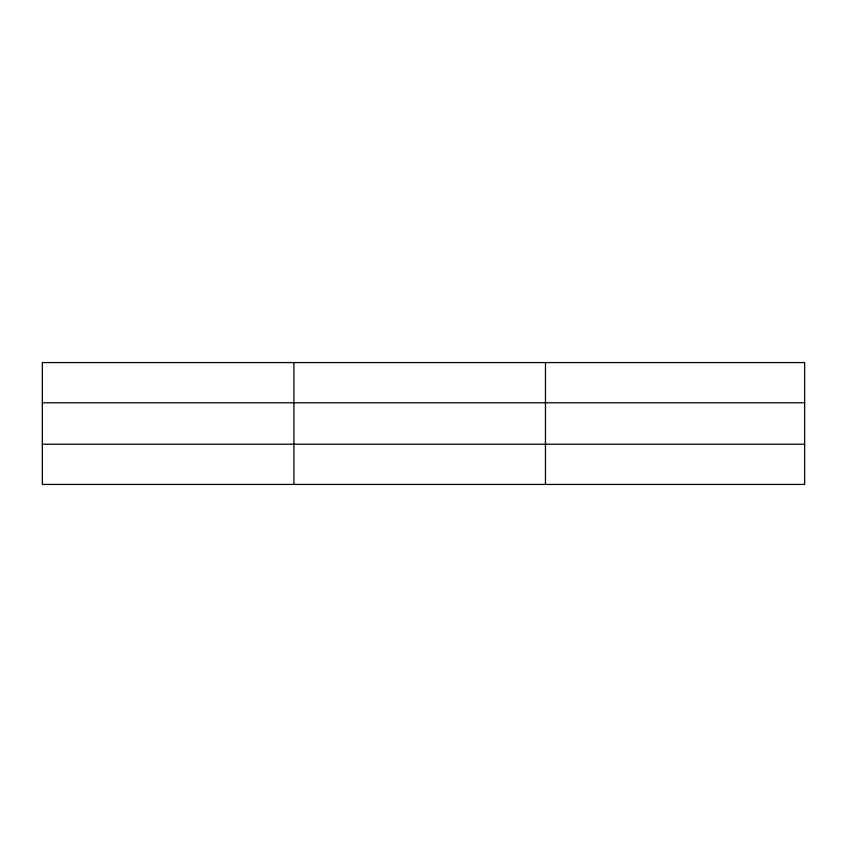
<?xml version="1.0" encoding="UTF-8"?>
<svg xmlns="http://www.w3.org/2000/svg" width="847" height="847" viewBox="0 0 847 847"><rect width="100%" height="100%" fill="white"/><g stroke="black" fill="none" stroke-linecap="round" stroke-linejoin="round"><path stroke-width="1.27" d="M293.909 484.431L293.909 362.569M545.468 484.431L545.468 362.569M804.65 402.78L804.65 362.569L42.35 362.569L42.35 484.431L804.65 484.431L804.65 402.78L42.35 402.78M42.35 444.22L804.65 444.22"/></g></svg>
